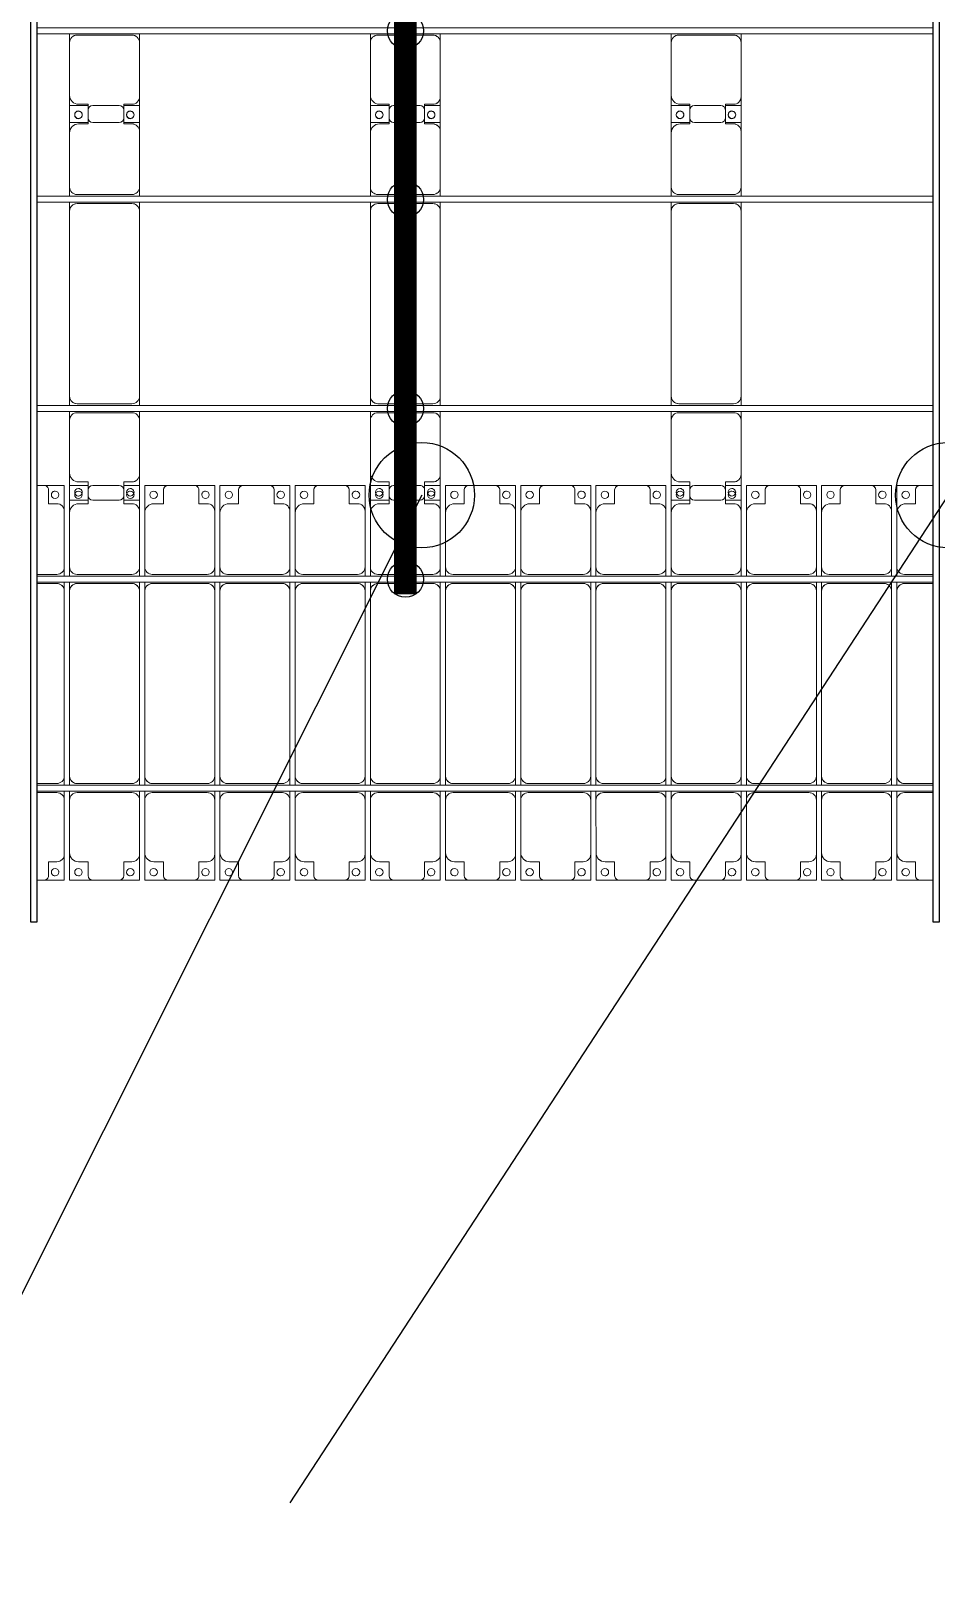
# Model space of a CAD drawing. Header units: millimetres. Extents: x -496478 to -186190, y -204059 to -87354.
# Drawn here: x -355232 to -349212, y -175311 to -165073 of the extents above; entities that cross this region are included whole.
import ezdxf

# ---------------------------------------------------------------- set-up
doc = ezdxf.new("R2010")
doc.units = ezdxf.units.MM
for name, color, linetype, lineweight in [('A-DETL-MBND', 5, 'Continuous', 9), ('A-GENM', 13, 'Continuous', 9), ('S-BEAM', 12, 'Continuous', 9)]:
    doc.layers.add(name, color=color, linetype=linetype, lineweight=lineweight)
for name, color, linetype in [('GC-BICH NEO', 6, 'Continuous'), ('GC-DAY NEO', 5, 'Continuous'), ('GC-HOP 40x60 GIA CUONG', 1, 'Continuous')]:
    doc.layers.add(name, color=color, linetype=linetype)

# ---------------------------------------------------------------- blocks, each defined once
blk = doc.blocks.new('Dải phao đi lại kèm đỡ invester - DẢI PHAO ĐI LẠI-18893-BỐ TRÍ KHUNG KẾT CẤU BÈ PIN 01')
at = {"layer": 'A-DETL-MBND', "color": 8}
for p, q in [((83588, 1312), (83540, 1312)), ((83588, 1312), (83723, 1312)), ((83723, 1312), (83588, 1312)), ((83618, 1190), (83618, 1282)), ((83723, 1312), (83723, 1140)), ((83758, 1312), (83882, 1312)), ((83758, 1130), (83758, 1312)), ((83882, 1282), (83882, 1190)), ((84088, 1312), (83912, 1312)), ((84118, 1312), (84223, 1312)), ((84118, 1190), (84118, 1282)), ((84223, 1312), (84223, 1140)), ((84258, 1312), (84412, 1312)), ((84258, 1130), (84258, 1312)), ((84412, 1312), (84258, 1312)), ((84382, 1282), (84382, 1190)), ((84588, 1312), (84412, 1312)), ((84588, 1312), (84723, 1312)), ((84723, 1312), (84588, 1312)), ((84618, 1190), (84618, 1282)), ((84723, 1312), (84723, 1140)), ((84758, 1312), (84912, 1312)), ((84758, 1130), (84758, 1312)), ((84912, 1312), (84758, 1312)), ((84882, 1282), (84882, 1190)), ((85088, 1312), (84912, 1312)), ((85088, 1312), (85223, 1312)), ((85223, 1312), (85088, 1312)), ((85118, 1190), (85118, 1282)), ((85223, 1312), (85223, 1140)), ((85258, 1312), (85412, 1312)), ((85258, 1130), (85258, 1312)), ((85412, 1312), (85258, 1312)), ((85382, 1282), (85382, 1190)), ((85588, 1312), (85412, 1312)), ((85588, 1312), (85723, 1312)), ((85723, 1312), (85588, 1312)), ((85618, 1190), (85618, 1282)), ((85723, 1312), (85723, 1140)), ((85758, 1312), (85882, 1312)), ((85758, 1130), (85758, 1312)), ((85882, 1282), (85882, 1190)), ((86088, 1312), (85912, 1312)), ((86118, 1312), (86223, 1312)), ((86118, 1190), (86118, 1282)), ((86223, 1312), (86223, 1140)), ((86258, 1312), (86412, 1312)), ((86258, 1130), (86258, 1312)), ((86412, 1312), (86258, 1312)), ((86382, 1282), (86382, 1190)), ((86588, 1312), (86412, 1312)), ((86588, 1312), (86723, 1312)), ((86723, 1312), (86588, 1312)), ((86618, 1190), (86618, 1282)), ((86723, 1312), (86723, 1140)), ((86758, 1312), (86912, 1312)), ((86758, 1130), (86758, 1312)), ((86912, 1312), (86758, 1312)), ((86882, 1282), (86882, 1190)), ((87088, 1312), (86912, 1312)), ((87088, 1312), (87223, 1312)), ((87223, 1312), (87088, 1312)), ((87118, 1190), (87118, 1282)), ((87223, 1312), (87223, 1140)), ((87258, 1312), (87412, 1312)), ((87258, 1130), (87258, 1312)), ((87412, 1312), (87258, 1312)), ((87382, 1282), (87382, 1190)), ((87588, 1312), (87412, 1312)), ((87588, 1312), (87723, 1312)), ((87723, 1312), (87588, 1312)), ((87618, 1190), (87618, 1282)), ((87723, 1312), (87723, 1140)), ((87758, 1312), (87882, 1312)), ((87758, 1130), (87758, 1312)), ((87882, 1282), (87882, 1190)), ((88088, 1312), (87912, 1312)), ((88118, 1312), (88223, 1312)), ((88118, 1190), (88118, 1282)), ((88223, 1312), (88223, 1140)), ((88258, 1312), (88412, 1312)), ((88258, 1130), (88258, 1312)), ((88412, 1312), (88258, 1312)), ((88382, 1282), (88382, 1190)), ((88588, 1312), (88412, 1312)), ((88588, 1312), (88723, 1312)), ((88723, 1312), (88588, 1312)), ((88618, 1190), (88618, 1282)), ((88723, 1312), (88723, 1140)), ((88758, 1312), (88912, 1312)), ((88758, 1130), (88758, 1312)), ((88912, 1312), (88758, 1312)), ((88882, 1282), (88882, 1190)), ((89088, 1312), (88912, 1312)), ((89088, 1312), (89223, 1312)), ((89223, 1312), (89088, 1312)), ((89118, 1190), (89118, 1282)), ((89223, 1312), (89223, 1140)), ((89258, 1312), (89412, 1312)), ((89258, 1130), (89258, 1312)), ((89412, 1312), (89258, 1312)), ((89382, 1282), (89382, 1190)), ((89500, 1312), (89412, 1312)), ((83673, 1190), (83618, 1190)), ((83723, 770), (83723, 1140)), ((83758, 1130), (83758, 770)), ((83882, 1190), (83818, 1190)), ((84173, 1190), (84118, 1190)), ((84223, 770), (84223, 1140)), ((84258, 1130), (84258, 770)), ((84382, 1190), (84318, 1190)), ((84673, 1190), (84618, 1190)), ((84723, 770), (84723, 1140)), ((84758, 1130), (84758, 770)), ((84882, 1190), (84818, 1190)), ((85173, 1190), (85118, 1190)), ((85223, 770), (85223, 1140)), ((85258, 1130), (85258, 770)), ((85382, 1190), (85318, 1190)), ((85673, 1190), (85618, 1190)), ((85723, 770), (85723, 1140)), ((85758, 1130), (85758, 770)), ((85882, 1190), (85818, 1190)), ((86173, 1190), (86118, 1190)), ((86223, 770), (86223, 1140)), ((86258, 1130), (86258, 770)), ((86382, 1190), (86318, 1190)), ((86673, 1190), (86618, 1190)), ((86723, 770), (86723, 1140)), ((86758, 1130), (86758, 770)), ((86882, 1190), (86818, 1190)), ((87173, 1190), (87118, 1190)), ((87223, 770), (87223, 1140)), ((87258, 1130), (87258, 770)), ((87382, 1190), (87318, 1190)), ((87673, 1190), (87618, 1190)), ((87723, 770), (87723, 1140)), ((87758, 1130), (87758, 770)), ((87882, 1190), (87818, 1190)), ((88173, 1190), (88118, 1190)), ((88223, 770), (88223, 1140)), ((88258, 1130), (88258, 770)), ((88382, 1190), (88318, 1190)), ((88673, 1190), (88618, 1190)), ((88723, 770), (88723, 1140)), ((88758, 1130), (88758, 770)), ((88882, 1190), (88818, 1190)), ((89173, 1190), (89118, 1190)), ((89223, 770), (89223, 1140)), ((89258, 1130), (89258, 770)), ((89382, 1190), (89318, 1190)), ((83540, 720), (83673, 720)), ((83723, 770), (83723, 708)), ((83758, 708), (83758, 770)), ((83808, 720), (84173, 720)), ((84223, 770), (84223, 708)), ((84258, 708), (84258, 770)), ((84308, 720), (84673, 720)), ((84723, 770), (84723, 708)), ((84758, 708), (84758, 770)), ((84808, 720), (85173, 720)), ((85223, 770), (85223, 708)), ((85258, 708), (85258, 770)), ((85308, 720), (85673, 720)), ((85723, 770), (85723, 708)), ((85758, 708), (85758, 770)), ((85808, 720), (86173, 720)), ((86223, 770), (86223, 708)), ((86258, 708), (86258, 770)), ((86308, 720), (86673, 720)), ((86723, 770), (86723, 708)), ((86758, 708), (86758, 770)), ((86808, 720), (87173, 720)), ((87223, 770), (87223, 708)), ((87258, 708), (87258, 770)), ((87308, 720), (87673, 720)), ((87723, 770), (87723, 708)), ((87758, 708), (87758, 770)), ((87808, 720), (88173, 720)), ((88223, 770), (88223, 708)), ((88258, 708), (88258, 770)), ((88308, 720), (88673, 720)), ((88723, 770), (88723, 708)), ((88758, 708), (88758, 770)), ((88808, 720), (89173, 720)), ((89223, 770), (89223, 708)), ((89258, 708), (89258, 770)), ((89308, 720), (89500, 720)), ((83673, 660), (83540, 660)), ((83723, 668), (83723, 610)), ((83758, 610), (83758, 668)), ((84173, 660), (83808, 660)), ((84223, 668), (84223, 610)), ((84258, 610), (84258, 668)), ((84673, 660), (84308, 660)), ((84723, 668), (84723, 610)), ((84758, 610), (84758, 668)), ((85173, 660), (84808, 660)), ((85223, 668), (85223, 610)), ((85258, 610), (85258, 668)), ((85673, 660), (85308, 660)), ((85723, 668), (85723, 610)), ((85758, 610), (85758, 668)), ((86173, 660), (85808, 660)), ((86223, 668), (86223, 610)), ((86258, 610), (86258, 668)), ((86673, 660), (86308, 660)), ((86723, 668), (86723, 610)), ((86758, 610), (86758, 668)), ((87173, 660), (86808, 660)), ((87223, 668), (87223, 610)), ((87258, 610), (87258, 668)), ((87673, 660), (87308, 660)), ((87723, 668), (87723, 610)), ((87758, 610), (87758, 668)), ((88173, 660), (87808, 660)), ((88223, 668), (88223, 610)), ((88258, 610), (88258, 668)), ((88673, 660), (88308, 660)), ((88723, 668), (88723, 610)), ((88758, 610), (88758, 668)), ((89173, 660), (88808, 660)), ((89223, 668), (89223, 610)), ((89258, 610), (89258, 668)), ((89500, 660), (89308, 660)), ((83723, -620), (83723, 610)), ((83758, 610), (83758, -620)), ((84223, -620), (84223, 610)), ((84258, 610), (84258, -620)), ((84723, -620), (84723, 610)), ((84758, 610), (84758, -620)), ((85223, -620), (85223, 610)), ((85258, 610), (85258, -620)), ((85723, -620), (85723, 610)), ((85758, 610), (85758, -620)), ((86223, -620), (86223, 610)), ((86258, 610), (86258, -620)), ((86723, -620), (86723, 610)), ((86758, 610), (86758, -620)), ((87223, -620), (87223, 610)), ((87258, 610), (87258, -620)), ((87723, -620), (87723, 610)), ((87758, 610), (87758, -620)), ((88223, -620), (88223, 610)), ((88258, 610), (88258, -620)), ((88723, -620), (88723, 610)), ((88758, 610), (88758, -620)), ((89223, -620), (89223, 610)), ((89258, 610), (89258, -620)), ((83540, -670), (83673, -670)), ((83723, -620), (83723, -682)), ((83758, -682), (83758, -620)), ((83808, -670), (84173, -670)), ((84223, -620), (84223, -682)), ((84258, -682), (84258, -620)), ((84308, -670), (84673, -670)), ((84723, -620), (84723, -682)), ((84758, -682), (84758, -620)), ((84808, -670), (85173, -670)), ((85223, -620), (85223, -682)), ((85258, -682), (85258, -620)), ((85308, -670), (85673, -670)), ((85723, -620), (85723, -682)), ((85758, -682), (85758, -620)), ((85808, -670), (86173, -670)), ((86223, -620), (86223, -682)), ((86258, -682), (86258, -620)), ((86308, -670), (86673, -670)), ((86723, -620), (86723, -682)), ((86758, -682), (86758, -620)), ((86808, -670), (87173, -670)), ((87223, -620), (87223, -682)), ((87258, -682), (87258, -620)), ((87308, -670), (87673, -670)), ((87723, -620), (87723, -682)), ((87758, -682), (87758, -620)), ((87808, -670), (88173, -670)), ((88223, -620), (88223, -682)), ((88258, -682), (88258, -620)), ((88308, -670), (88673, -670)), ((88723, -620), (88723, -682)), ((88758, -682), (88758, -620)), ((88808, -670), (89173, -670)), ((89223, -620), (89223, -682)), ((89258, -682), (89258, -620)), ((89308, -670), (89500, -670)), ((83673, -730), (83540, -730)), ((83723, -722), (83723, -780)), ((83723, -1140), (83723, -780)), ((83758, -780), (83758, -722)), ((83758, -780), (83758, -1130)), ((84173, -730), (83808, -730)), ((84223, -722), (84223, -780)), ((84223, -1140), (84223, -780)), ((84258, -780), (84258, -722)), ((84258, -780), (84258, -1130)), ((84673, -730), (84308, -730)), ((84723, -722), (84723, -780)), ((84723, -1140), (84723, -780)), ((84758, -780), (84758, -722)), ((84758, -780), (84758, -1130)), ((85173, -730), (84808, -730)), ((85223, -722), (85223, -780)), ((85223, -1140), (85223, -780)), ((85258, -780), (85258, -722)), ((85258, -780), (85258, -1130)), ((85673, -730), (85308, -730)), ((85723, -722), (85723, -780)), ((85723, -1140), (85723, -780)), ((85758, -780), (85758, -722)), ((85758, -780), (85758, -1130)), ((86173, -730), (85808, -730)), ((86223, -722), (86223, -780)), ((86223, -1140), (86223, -780)), ((86258, -780), (86258, -722)), ((86258, -780), (86258, -1130)), ((86673, -730), (86308, -730)), ((86723, -722), (86723, -780)), ((86723, -1140), (86723, -780)), ((86758, -780), (86758, -722)), ((86758, -780), (86758, -1130)), ((87173, -730), (86808, -730)), ((87223, -722), (87223, -780)), ((87223, -1140), (87223, -780)), ((87258, -780), (87258, -722)), ((87258, -780), (87258, -1130)), ((87673, -730), (87308, -730)), ((87723, -722), (87723, -780)), ((87723, -1140), (87723, -780)), ((87758, -780), (87758, -722)), ((87758, -780), (87758, -1130)), ((88173, -730), (87808, -730)), ((88223, -722), (88223, -780)), ((88223, -1140), (88223, -780)), ((88258, -780), (88258, -722)), ((88258, -780), (88258, -1130)), ((88673, -730), (88308, -730)), ((88723, -722), (88723, -780)), ((88723, -1140), (88723, -780)), ((88758, -780), (88758, -722)), ((88758, -780), (88758, -1130)), ((89173, -730), (88808, -730)), ((89223, -722), (89223, -780)), ((89223, -1140), (89223, -780)), ((89258, -780), (89258, -722)), ((89258, -780), (89258, -1130)), ((89500, -730), (89308, -730)), ((83618, -1282), (83618, -1190)), ((83618, -1190), (83673, -1190)), ((83723, -1140), (83723, -1312)), ((83758, -1312), (83758, -1130)), ((83818, -1190), (83882, -1190)), ((83882, -1190), (83882, -1282)), ((84118, -1282), (84118, -1190)), ((84118, -1190), (84173, -1190)), ((84223, -1140), (84223, -1312)), ((84258, -1312), (84258, -1130)), ((84318, -1190), (84382, -1190)), ((84382, -1190), (84382, -1282)), ((84618, -1282), (84618, -1190)), ((84618, -1190), (84673, -1190)), ((84723, -1140), (84723, -1312)), ((84758, -1312), (84758, -1130)), ((84818, -1190), (84882, -1190)), ((84882, -1190), (84882, -1282)), ((85118, -1282), (85118, -1190)), ((85118, -1190), (85173, -1190)), ((85223, -1140), (85223, -1312)), ((85258, -1312), (85258, -1130)), ((85318, -1190), (85382, -1190)), ((85382, -1190), (85382, -1282)), ((85618, -1282), (85618, -1190)), ((85618, -1190), (85673, -1190)), ((85723, -1140), (85723, -1312)), ((85758, -1312), (85758, -1130)), ((85818, -1190), (85882, -1190)), ((85882, -1190), (85882, -1282)), ((86118, -1282), (86118, -1190)), ((86118, -1190), (86173, -1190)), ((86223, -1140), (86223, -1312)), ((86258, -1312), (86258, -1130)), ((86318, -1190), (86382, -1190)), ((86382, -1190), (86382, -1282)), ((86618, -1282), (86618, -1190)), ((86618, -1190), (86673, -1190)), ((86723, -1140), (86723, -1312)), ((86758, -1312), (86758, -1130)), ((86818, -1190), (86882, -1190)), ((86882, -1190), (86882, -1282)), ((87118, -1282), (87118, -1190)), ((87118, -1190), (87173, -1190)), ((87223, -1140), (87223, -1312)), ((87258, -1312), (87258, -1130)), ((87318, -1190), (87382, -1190)), ((87382, -1190), (87382, -1282)), ((87618, -1282), (87618, -1190)), ((87618, -1190), (87673, -1190)), ((87723, -1140), (87723, -1312)), ((87758, -1312), (87758, -1130)), ((87818, -1190), (87882, -1190)), ((87882, -1190), (87882, -1282)), ((88118, -1282), (88118, -1190)), ((88118, -1190), (88173, -1190)), ((88223, -1140), (88223, -1312)), ((88258, -1312), (88258, -1130)), ((88318, -1190), (88382, -1190)), ((88382, -1190), (88382, -1282)), ((88618, -1282), (88618, -1190)), ((88618, -1190), (88673, -1190)), ((88723, -1140), (88723, -1312)), ((88758, -1312), (88758, -1130)), ((88818, -1190), (88882, -1190)), ((88882, -1190), (88882, -1282)), ((89118, -1282), (89118, -1190)), ((89118, -1190), (89173, -1190)), ((89223, -1140), (89223, -1312)), ((89258, -1312), (89258, -1130)), ((89318, -1190), (89382, -1190)), ((89382, -1190), (89382, -1282)), ((83540, -1312), (83588, -1312)), ((83723, -1312), (83588, -1312)), ((83588, -1312), (83723, -1312)), ((83912, -1312), (83758, -1312)), ((83758, -1312), (83912, -1312)), ((83912, -1312), (84088, -1312)), ((84223, -1312), (84088, -1312)), ((84088, -1312), (84223, -1312)), ((84412, -1312), (84258, -1312)), ((84258, -1312), (84412, -1312)), ((84412, -1312), (84588, -1312)), ((84723, -1312), (84588, -1312)), ((84588, -1312), (84723, -1312)), ((84912, -1312), (84758, -1312)), ((84758, -1312), (84912, -1312)), ((84912, -1312), (85088, -1312)), ((85223, -1312), (85088, -1312)), ((85088, -1312), (85223, -1312)), ((85412, -1312), (85258, -1312)), ((85258, -1312), (85412, -1312)), ((85412, -1312), (85588, -1312)), ((85723, -1312), (85588, -1312)), ((85588, -1312), (85723, -1312)), ((85912, -1312), (85758, -1312)), ((85758, -1312), (85912, -1312)), ((85912, -1312), (86088, -1312)), ((86223, -1312), (86088, -1312)), ((86088, -1312), (86223, -1312)), ((86412, -1312), (86258, -1312)), ((86258, -1312), (86412, -1312)), ((86412, -1312), (86588, -1312)), ((86723, -1312), (86588, -1312)), ((86588, -1312), (86723, -1312)), ((86912, -1312), (86758, -1312)), ((86758, -1312), (86912, -1312)), ((86912, -1312), (87088, -1312)), ((87223, -1312), (87088, -1312)), ((87088, -1312), (87223, -1312)), ((87412, -1312), (87258, -1312)), ((87258, -1312), (87412, -1312)), ((87412, -1312), (87588, -1312)), ((87723, -1312), (87588, -1312)), ((87588, -1312), (87723, -1312)), ((87912, -1312), (87758, -1312)), ((87758, -1312), (87912, -1312)), ((87912, -1312), (88088, -1312)), ((88223, -1312), (88088, -1312)), ((88088, -1312), (88223, -1312)), ((88412, -1312), (88258, -1312)), ((88258, -1312), (88412, -1312)), ((88412, -1312), (88588, -1312)), ((88723, -1312), (88588, -1312)), ((88588, -1312), (88723, -1312)), ((88912, -1312), (88758, -1312)), ((88758, -1312), (88912, -1312)), ((88912, -1312), (89088, -1312)), ((89223, -1312), (89088, -1312)), ((89088, -1312), (89223, -1312)), ((89412, -1312), (89258, -1312)), ((89258, -1312), (89412, -1312)), ((89412, -1312), (89500, -1312))]:
    blk.add_line(p, q, dxfattribs=at)
for centre, radius, start, end in [((83588, 1282), 30, 360, 90), ((83588, 1282), 30, 75, 90), ((83588, 1282), 30, 15, 90), ((83588, 1282), 30, 75, 90), ((83662, 1249), 25, 90, 270), ((83662, 1249), 25, 150, 180), ((83662, 1249), 25, 120, 135), ((83662, 1249), 25, 90, 105), ((83662, 1249), 25, 270, 90), ((83817, 1249), 25, 90, 270), ((83817, 1249), 25, 270, 90), ((83912, 1282), 30, 90, 180), ((84088, 1282), 30, 0, 90), ((84162, 1249), 25, 90, 270), ((84162, 1249), 25, 150, 180), ((84162, 1249), 25, 120, 135), ((84162, 1249), 25, 90, 105), ((84162, 1249), 25, 270, 90), ((84317, 1249), 25, 90, 270), ((84317, 1249), 25, 270, 90), ((84412, 1282), 30, 90, 180), ((84412, 1282), 30, 90, 165), ((84412, 1282), 30, 90, 105), ((84412, 1282), 30, 90, 105), ((84588, 1282), 30, 360, 90), ((84588, 1282), 30, 75, 90), ((84588, 1282), 30, 15, 90), ((84588, 1282), 30, 75, 90), ((84662, 1249), 25, 90, 270), ((84662, 1249), 25, 150, 180), ((84662, 1249), 25, 120, 135), ((84662, 1249), 25, 90, 105), ((84662, 1249), 25, 270, 90), ((84817, 1249), 25, 90, 270), ((84817, 1249), 25, 270, 90), ((84912, 1282), 30, 90, 180), ((84912, 1282), 30, 90, 165), ((84912, 1282), 30, 90, 105), ((84912, 1282), 30, 90, 105), ((85088, 1282), 30, 0, 90), ((85088, 1282), 30, 75, 90), ((85088, 1282), 30, 15, 90), ((85088, 1282), 30, 75, 90), ((85162, 1249), 25, 90, 270), ((85162, 1249), 25, 150, 180), ((85162, 1249), 25, 120, 135), ((85162, 1249), 25, 90, 105), ((85162, 1249), 25, 270, 90), ((85317, 1249), 25, 90, 270), ((85317, 1249), 25, 270, 90), ((85412, 1282), 30, 90, 180), ((85412, 1282), 30, 90, 165), ((85412, 1282), 30, 90, 105), ((85412, 1282), 30, 90, 105), ((85588, 1282), 30, 0, 90), ((85588, 1282), 30, 75, 90), ((85588, 1282), 30, 15, 90), ((85588, 1282), 30, 75, 90), ((85662, 1249), 25, 90, 270), ((85662, 1249), 25, 150, 180), ((85662, 1249), 25, 120, 135), ((85662, 1249), 25, 90, 105), ((85662, 1249), 25, 270, 90), ((85817, 1249), 25, 90, 270), ((85817, 1249), 25, 270, 90), ((85912, 1282), 30, 90, 180), ((86088, 1282), 30, 360, 90), ((86162, 1249), 25, 90, 270), ((86162, 1249), 25, 150, 180), ((86162, 1249), 25, 120, 135), ((86162, 1249), 25, 90, 105), ((86162, 1249), 25, 270, 90), ((86317, 1249), 25, 90, 270), ((86317, 1249), 25, 270, 90), ((86412, 1282), 30, 90, 180), ((86412, 1282), 30, 90, 165), ((86412, 1282), 30, 90, 105), ((86412, 1282), 30, 90, 105), ((86588, 1282), 30, 0, 90), ((86588, 1282), 30, 75, 90), ((86588, 1282), 30, 15, 90), ((86588, 1282), 30, 75, 90), ((86662, 1249), 25, 90, 270), ((86662, 1249), 25, 150, 180), ((86662, 1249), 25, 120, 135), ((86662, 1249), 25, 90, 105), ((86662, 1249), 25, 270, 90), ((86817, 1249), 25, 90, 270), ((86817, 1249), 25, 270, 90), ((86912, 1282), 30, 90, 180), ((86912, 1282), 30, 90, 165), ((86912, 1282), 30, 90, 105), ((86912, 1282), 30, 90, 105), ((87088, 1282), 30, 360, 90), ((87088, 1282), 30, 75, 90), ((87088, 1282), 30, 15, 90), ((87088, 1282), 30, 75, 90), ((87162, 1249), 25, 90, 270), ((87162, 1249), 25, 150, 180), ((87162, 1249), 25, 120, 135), ((87162, 1249), 25, 90, 105), ((87162, 1249), 25, 270, 90), ((87317, 1249), 25, 90, 270), ((87317, 1249), 25, 270, 90), ((87412, 1282), 30, 90, 180), ((87412, 1282), 30, 90, 165), ((87412, 1282), 30, 90, 105), ((87412, 1282), 30, 90, 105), ((87588, 1282), 30, 0, 90), ((87588, 1282), 30, 75, 90), ((87588, 1282), 30, 15, 90), ((87588, 1282), 30, 75, 90), ((87662, 1249), 25, 90, 270), ((87662, 1249), 25, 150, 180), ((87662, 1249), 25, 120, 135), ((87662, 1249), 25, 90, 105), ((87662, 1249), 25, 270, 90), ((87817, 1249), 25, 90, 270), ((87817, 1249), 25, 270, 90), ((87912, 1282), 30, 90, 180), ((88088, 1282), 30, 0, 90), ((88162, 1249), 25, 90, 270), ((88162, 1249), 25, 150, 180), ((88162, 1249), 25, 120, 135), ((88162, 1249), 25, 90, 105), ((88162, 1249), 25, 270, 90), ((88317, 1249), 25, 90, 270), ((88317, 1249), 25, 270, 90), ((88412, 1282), 30, 90, 180), ((88412, 1282), 30, 90, 165), ((88412, 1282), 30, 90, 105), ((88412, 1282), 30, 90, 105), ((88588, 1282), 30, 360, 90), ((88588, 1282), 30, 75, 90), ((88588, 1282), 30, 15, 90), ((88588, 1282), 30, 75, 90), ((88662, 1249), 25, 90, 270), ((88662, 1249), 25, 150, 180), ((88662, 1249), 25, 120, 135), ((88662, 1249), 25, 90, 105), ((88662, 1249), 25, 270, 90), ((88817, 1249), 25, 90, 270), ((88817, 1249), 25, 270, 90), ((88912, 1282), 30, 90, 180), ((88912, 1282), 30, 90, 165), ((88912, 1282), 30, 90, 105), ((88912, 1282), 30, 90, 105), ((89088, 1282), 30, 0, 90), ((89088, 1282), 30, 75, 90), ((89088, 1282), 30, 15, 90), ((89088, 1282), 30, 75, 90), ((89162, 1249), 25, 90, 270), ((89162, 1249), 25, 150, 180), ((89162, 1249), 25, 120, 135), ((89162, 1249), 25, 90, 105), ((89162, 1249), 25, 270, 90), ((89317, 1249), 25, 90, 270), ((89317, 1249), 25, 270, 90), ((89412, 1282), 30, 90, 180), ((89412, 1282), 30, 90, 165), ((89412, 1282), 30, 90, 105), ((89412, 1282), 30, 90, 105), ((83673, 1140), 50, 0, 90), ((83673, 1140), 50, 45, 90), ((83818, 1130), 60, 90, 180), ((83818, 1130), 60, 90, 135), ((84173, 1140), 50, 0, 90), ((84173, 1140), 50, 45, 90), ((84318, 1130), 60, 90, 180), ((84318, 1130), 60, 90, 135), ((84673, 1140), 50, 360, 90), ((84673, 1140), 50, 45, 90), ((84818, 1130), 60, 90, 180), ((84818, 1130), 60, 90, 135), ((85173, 1140), 50, 0, 90), ((85173, 1140), 50, 45, 90), ((85318, 1130), 60, 90, 180), ((85318, 1130), 60, 90, 135), ((85673, 1140), 50, 0, 90), ((85673, 1140), 50, 45, 90), ((85818, 1130), 60, 90, 180), ((85818, 1130), 60, 90, 135), ((86173, 1140), 50, 360, 90), ((86173, 1140), 50, 45, 90), ((86318, 1130), 60, 90, 180), ((86318, 1130), 60, 90, 135), ((86673, 1140), 50, 360, 90), ((86673, 1140), 50, 45, 90), ((86818, 1130), 60, 90, 180), ((86818, 1130), 60, 90, 135), ((87173, 1140), 50, 0, 90), ((87173, 1140), 50, 45, 90), ((87318, 1130), 60, 90, 180), ((87318, 1130), 60, 90, 135), ((87673, 1140), 50, 360, 90), ((87673, 1140), 50, 45, 90), ((87818, 1130), 60, 90, 180), ((87818, 1130), 60, 90, 135), ((88173, 1140), 50, 0, 90), ((88173, 1140), 50, 45, 90), ((88318, 1130), 60, 90, 180), ((88318, 1130), 60, 90, 135), ((88673, 1140), 50, 0, 90), ((88673, 1140), 50, 45, 90), ((88818, 1130), 60, 90, 180), ((88818, 1130), 60, 90, 135), ((89173, 1140), 50, 0, 90), ((89173, 1140), 50, 45, 90), ((89318, 1130), 60, 90, 180), ((89318, 1130), 60, 90, 135), ((83673, 770), 50, 270, 360), ((83673, 770), 50, 270, 315), ((83808, 770), 50, 180, 270), ((83808, 770), 50, 225, 270), ((84173, 770), 50, 270, 0), ((84173, 770), 50, 270, 315), ((84308, 770), 50, 180, 270), ((84308, 770), 50, 225, 270), ((84673, 770), 50, 270, 360), ((84673, 770), 50, 270, 315), ((84808, 770), 50, 180, 270), ((84808, 770), 50, 225, 270), ((85173, 770), 50, 270, 0), ((85173, 770), 50, 270, 315), ((85308, 770), 50, 180, 270), ((85308, 770), 50, 225, 270), ((85673, 770), 50, 270, 0), ((85673, 770), 50, 270, 315), ((85808, 770), 50, 180, 270), ((85808, 770), 50, 225, 270), ((86173, 770), 50, 270, 360), ((86173, 770), 50, 270, 315), ((86308, 770), 50, 180, 270), ((86308, 770), 50, 225, 270), ((86673, 770), 50, 270, 360), ((86673, 770), 50, 270, 315), ((86808, 770), 50, 180, 270), ((86808, 770), 50, 225, 270), ((87173, 770), 50, 270, 0), ((87173, 770), 50, 270, 315), ((87308, 770), 50, 180, 270), ((87308, 770), 50, 225, 270), ((87673, 770), 50, 270, 0), ((87673, 770), 50, 270, 315), ((87808, 770), 50, 180, 270), ((87808, 770), 50, 225, 270), ((88173, 770), 50, 270, 360), ((88173, 770), 50, 270, 315), ((88308, 770), 50, 180, 270), ((88308, 770), 50, 225, 270), ((88673, 770), 50, 270, 0), ((88673, 770), 50, 270, 315), ((88808, 770), 50, 180, 270), ((88808, 770), 50, 225, 270), ((89173, 770), 50, 270, 360), ((89173, 770), 50, 270, 315), ((89308, 770), 50, 180, 270), ((89308, 770), 50, 225, 270), ((83673, 610), 50, 360, 90), ((83673, 610), 50, 15, 90), ((83808, 610), 50, 90, 180), ((83808, 610), 50, 105, 180), ((84173, 610), 50, 360, 90), ((84173, 610), 50, 15, 90), ((84308, 610), 50, 90, 180), ((84308, 610), 50, 105, 180), ((84673, 610), 50, 0, 90), ((84673, 610), 50, 15, 90), ((84808, 610), 50, 90, 180), ((84808, 610), 50, 105, 180), ((85173, 610), 50, 360, 90), ((85173, 610), 50, 15, 90), ((85308, 610), 50, 90, 180), ((85308, 610), 50, 105, 180), ((85673, 610), 50, 360, 90), ((85673, 610), 50, 15, 90), ((85808, 610), 50, 90, 180), ((85808, 610), 50, 105, 180), ((86173, 610), 50, 0, 90), ((86173, 610), 50, 15, 90), ((86308, 610), 50, 90, 180), ((86308, 610), 50, 105, 180), ((86673, 610), 50, 360, 90), ((86673, 610), 50, 15, 90), ((86808, 610), 50, 90, 180), ((86808, 610), 50, 105, 180), ((87173, 610), 50, 360, 90), ((87173, 610), 50, 15, 90), ((87308, 610), 50, 90, 180), ((87308, 610), 50, 105, 180), ((87673, 610), 50, 0, 90), ((87673, 610), 50, 15, 90), ((87808, 610), 50, 90, 180), ((87808, 610), 50, 105, 180), ((88173, 610), 50, 360, 90), ((88173, 610), 50, 15, 90), ((88308, 610), 50, 90, 180), ((88308, 610), 50, 105, 180), ((88673, 610), 50, 360, 90), ((88673, 610), 50, 15, 90), ((88808, 610), 50, 90, 180), ((88808, 610), 50, 105, 180), ((89173, 610), 50, 0, 90), ((89173, 610), 50, 15, 90), ((89308, 610), 50, 90, 180), ((89308, 610), 50, 105, 180), ((83673, -620), 50, 270, 0), ((83673, -620), 50, 270, 0), ((83808, -620), 50, 180, 270), ((83808, -620), 50, 195, 270), ((84173, -620), 50, 270, 0), ((84173, -620), 50, 270, 0), ((84308, -620), 50, 180, 270), ((84308, -620), 50, 195, 270), ((84673, -620), 50, 270, 360), ((84673, -620), 50, 270, 360), ((84808, -620), 50, 180, 270), ((84808, -620), 50, 195, 270), ((85173, -620), 50, 270, 0), ((85173, -620), 50, 270, 0), ((85308, -620), 50, 180, 270), ((85308, -620), 50, 195, 270), ((85673, -620), 50, 270, 0), ((85673, -620), 50, 270, 0), ((85808, -620), 50, 180, 270), ((85808, -620), 50, 195, 270), ((86173, -620), 50, 270, 360), ((86173, -620), 50, 270, 360), ((86308, -620), 50, 180, 270), ((86308, -620), 50, 195, 270), ((86673, -620), 50, 270, 360), ((86673, -620), 50, 270, 360), ((86808, -620), 50, 180, 270), ((86808, -620), 50, 195, 270), ((87173, -620), 50, 270, 360), ((87173, -620), 50, 270, 360), ((87308, -620), 50, 180, 270), ((87308, -620), 50, 195, 270), ((87673, -620), 50, 270, 0), ((87673, -620), 50, 270, 0), ((87808, -620), 50, 180, 270), ((87808, -620), 50, 195, 270), ((88173, -620), 50, 270, 0), ((88173, -620), 50, 270, 0), ((88308, -620), 50, 180, 270), ((88308, -620), 50, 195, 270), ((88673, -620), 50, 270, 360), ((88673, -620), 50, 270, 360), ((88808, -620), 50, 180, 270), ((88808, -620), 50, 195, 270), ((89173, -620), 50, 270, 0), ((89173, -620), 50, 270, 0), ((89308, -620), 50, 180, 270), ((89308, -620), 50, 195, 270), ((83673, -780), 50, 0, 90), ((83673, -780), 50, 45, 90), ((83808, -780), 50, 90, 180), ((83808, -780), 50, 90, 135), ((84173, -780), 50, 360, 90), ((84173, -780), 50, 45, 90), ((84308, -780), 50, 90, 180), ((84308, -780), 50, 90, 135), ((84673, -780), 50, 0, 90), ((84673, -780), 50, 45, 90), ((84808, -780), 50, 90, 180), ((84808, -780), 50, 90, 135), ((85173, -780), 50, 0, 90), ((85173, -780), 50, 45, 90), ((85308, -780), 50, 90, 180), ((85308, -780), 50, 90, 135), ((85673, -780), 50, 360, 90), ((85673, -780), 50, 45, 90), ((85808, -780), 50, 90, 180), ((85808, -780), 50, 90, 135), ((86173, -780), 50, 0, 90), ((86173, -780), 50, 45, 90), ((86308, -780), 50, 90, 180), ((86308, -780), 50, 90, 135), ((86673, -780), 50, 360, 90), ((86673, -780), 50, 45, 90), ((86808, -780), 50, 90, 180), ((86808, -780), 50, 90, 135), ((87173, -780), 50, 0, 90), ((87173, -780), 50, 45, 90), ((87308, -780), 50, 90, 180), ((87308, -780), 50, 90, 135), ((87673, -780), 50, 0, 90), ((87673, -780), 50, 45, 90), ((87808, -780), 50, 90, 180), ((87808, -780), 50, 90, 135), ((88173, -780), 50, 360, 90), ((88173, -780), 50, 45, 90), ((88308, -780), 50, 90, 180), ((88308, -780), 50, 90, 135), ((88673, -780), 50, 0, 90), ((88673, -780), 50, 45, 90), ((88808, -780), 50, 90, 180), ((88808, -780), 50, 90, 135), ((89173, -780), 50, 0, 90), ((89173, -780), 50, 45, 90), ((89308, -780), 50, 90, 180), ((89308, -780), 50, 90, 135), ((83673, -1140), 50, 270, 360), ((83673, -1140), 50, 270, 315), ((83818, -1130), 60, 180, 270), ((83818, -1130), 60, 225, 270), ((84173, -1140), 50, 270, 0), ((84173, -1140), 50, 270, 315), ((84318, -1130), 60, 180, 270), ((84318, -1130), 60, 225, 270), ((84673, -1140), 50, 270, 0), ((84673, -1140), 50, 270, 315), ((84818, -1130), 60, 180, 270), ((84818, -1130), 60, 225, 270), ((85173, -1140), 50, 270, 360), ((85173, -1140), 50, 270, 315), ((85318, -1130), 60, 180, 270), ((85318, -1130), 60, 225, 270), ((85673, -1140), 50, 270, 0), ((85673, -1140), 50, 270, 315), ((85818, -1130), 60, 180, 270), ((85818, -1130), 60, 225, 270), ((86173, -1140), 50, 270, 0), ((86173, -1140), 50, 270, 315), ((86318, -1130), 60, 180, 270), ((86318, -1130), 60, 225, 270), ((86673, -1140), 50, 270, 360), ((86673, -1140), 50, 270, 315), ((86818, -1130), 60, 180, 270), ((86818, -1130), 60, 225, 270), ((87173, -1140), 50, 270, 0), ((87173, -1140), 50, 270, 315), ((87318, -1130), 60, 180, 270), ((87318, -1130), 60, 225, 270), ((87673, -1140), 50, 270, 0), ((87673, -1140), 50, 270, 315), ((87818, -1130), 60, 180, 270), ((87818, -1130), 60, 225, 270), ((88173, -1140), 50, 270, 360), ((88173, -1140), 50, 270, 315), ((88318, -1130), 60, 180, 270), ((88318, -1130), 60, 225, 270), ((88673, -1140), 50, 270, 0), ((88673, -1140), 50, 270, 315), ((88818, -1130), 60, 180, 270), ((88818, -1130), 60, 225, 270), ((89173, -1140), 50, 270, 0), ((89173, -1140), 50, 270, 315), ((89318, -1130), 60, 180, 270), ((89318, -1130), 60, 225, 270), ((83588, -1282), 30, 270, 0), ((83588, -1282), 30, 270, 345), ((83588, -1282), 30, 270, 285), ((83588, -1282), 30, 270, 285), ((83588, -1282), 30, 315, 330), ((83588, -1282), 30, 315, 330), ((83662, -1259), 25, 90, 270), ((83662, -1259), 25, 165, 270), ((83662, -1259), 25, 270, 90), ((83662, -1259), 25, 0, 15), ((83817, -1259), 25, 90, 270), ((83817, -1259), 25, 165, 180), ((83817, -1259), 25, 270, 90), ((83817, -1259), 25, 270, 285), ((83912, -1282), 30, 180, 270), ((83912, -1282), 30, 195, 270), ((83912, -1282), 30, 255, 270), ((83912, -1282), 30, 255, 270), ((84088, -1282), 30, 270, 360), ((84088, -1282), 30, 270, 345), ((84088, -1282), 30, 270, 285), ((84088, -1282), 30, 270, 285), ((84088, -1282), 30, 315, 330), ((84088, -1282), 30, 315, 330), ((84162, -1259), 25, 90, 270), ((84162, -1259), 25, 165, 270), ((84162, -1259), 25, 270, 90), ((84162, -1259), 25, 0, 15), ((84317, -1259), 25, 90, 270), ((84317, -1259), 25, 165, 180), ((84317, -1259), 25, 270, 90), ((84317, -1259), 25, 270, 285), ((84412, -1282), 30, 180, 270), ((84412, -1282), 30, 195, 270), ((84412, -1282), 30, 255, 270), ((84412, -1282), 30, 255, 270), ((84588, -1282), 30, 270, 0), ((84588, -1282), 30, 270, 345), ((84588, -1282), 30, 270, 285), ((84588, -1282), 30, 270, 285), ((84588, -1282), 30, 315, 330), ((84588, -1282), 30, 315, 330), ((84662, -1259), 25, 90, 270), ((84662, -1259), 25, 165, 270), ((84662, -1259), 25, 270, 90), ((84662, -1259), 25, 360, 15), ((84817, -1259), 25, 90, 270), ((84817, -1259), 25, 165, 180), ((84817, -1259), 25, 270, 90), ((84817, -1259), 25, 270, 285), ((84912, -1282), 30, 180, 270), ((84912, -1282), 30, 195, 270), ((84912, -1282), 30, 255, 270), ((84912, -1282), 30, 255, 270), ((85088, -1282), 30, 270, 360), ((85088, -1282), 30, 270, 345), ((85088, -1282), 30, 270, 285), ((85088, -1282), 30, 270, 285), ((85088, -1282), 30, 315, 330), ((85088, -1282), 30, 315, 330), ((85162, -1259), 25, 90, 270), ((85162, -1259), 25, 165, 270), ((85162, -1259), 25, 270, 90), ((85162, -1259), 25, 360, 15), ((85317, -1259), 25, 90, 270), ((85317, -1259), 25, 165, 180), ((85317, -1259), 25, 270, 90), ((85317, -1259), 25, 270, 285), ((85412, -1282), 30, 180, 270), ((85412, -1282), 30, 195, 270), ((85412, -1282), 30, 255, 270), ((85412, -1282), 30, 255, 270), ((85588, -1282), 30, 270, 360), ((85588, -1282), 30, 270, 345), ((85588, -1282), 30, 270, 285), ((85588, -1282), 30, 270, 285), ((85588, -1282), 30, 315, 330), ((85588, -1282), 30, 315, 330), ((85662, -1259), 25, 90, 270), ((85662, -1259), 25, 165, 270), ((85662, -1259), 25, 270, 90), ((85662, -1259), 25, 360, 15), ((85817, -1259), 25, 90, 270), ((85817, -1259), 25, 165, 180), ((85817, -1259), 25, 270, 90), ((85817, -1259), 25, 270, 285), ((85912, -1282), 30, 180, 270), ((85912, -1282), 30, 195, 270), ((85912, -1282), 30, 255, 270), ((85912, -1282), 30, 255, 270), ((86088, -1282), 30, 270, 0), ((86088, -1282), 30, 270, 345), ((86088, -1282), 30, 270, 285), ((86088, -1282), 30, 270, 285), ((86088, -1282), 30, 315, 330), ((86088, -1282), 30, 315, 330), ((86162, -1259), 25, 90, 270), ((86162, -1259), 25, 165, 270), ((86162, -1259), 25, 270, 90), ((86162, -1259), 25, 0, 15), ((86317, -1259), 25, 90, 270), ((86317, -1259), 25, 165, 180), ((86317, -1259), 25, 270, 90), ((86317, -1259), 25, 270, 285), ((86412, -1282), 30, 180, 270), ((86412, -1282), 30, 195, 270), ((86412, -1282), 30, 255, 270), ((86412, -1282), 30, 255, 270), ((86588, -1282), 30, 270, 360), ((86588, -1282), 30, 270, 345), ((86588, -1282), 30, 270, 285), ((86588, -1282), 30, 270, 285), ((86588, -1282), 30, 315, 330), ((86588, -1282), 30, 315, 330), ((86662, -1259), 25, 90, 270), ((86662, -1259), 25, 165, 270), ((86662, -1259), 25, 270, 90), ((86662, -1259), 25, 360, 15), ((86817, -1259), 25, 90, 270), ((86817, -1259), 25, 165, 180), ((86817, -1259), 25, 270, 90), ((86817, -1259), 25, 270, 285), ((86912, -1282), 30, 180, 270), ((86912, -1282), 30, 195, 270), ((86912, -1282), 30, 255, 270), ((86912, -1282), 30, 255, 270), ((87088, -1282), 30, 270, 360), ((87088, -1282), 30, 270, 345), ((87088, -1282), 30, 270, 285), ((87088, -1282), 30, 270, 285), ((87088, -1282), 30, 315, 330), ((87088, -1282), 30, 315, 330), ((87162, -1259), 25, 90, 270), ((87162, -1259), 25, 165, 270), ((87162, -1259), 25, 270, 90), ((87162, -1259), 25, 0, 15), ((87317, -1259), 25, 90, 270), ((87317, -1259), 25, 165, 180), ((87317, -1259), 25, 270, 90), ((87317, -1259), 25, 270, 285), ((87412, -1282), 30, 180, 270), ((87412, -1282), 30, 195, 270), ((87412, -1282), 30, 255, 270), ((87412, -1282), 30, 255, 270), ((87588, -1282), 30, 270, 0), ((87588, -1282), 30, 270, 345), ((87588, -1282), 30, 270, 285), ((87588, -1282), 30, 270, 285), ((87588, -1282), 30, 315, 330), ((87588, -1282), 30, 315, 330), ((87662, -1259), 25, 90, 270), ((87662, -1259), 25, 165, 270), ((87662, -1259), 25, 270, 90), ((87662, -1259), 25, 0, 15), ((87817, -1259), 25, 90, 270), ((87817, -1259), 25, 165, 180), ((87817, -1259), 25, 270, 90), ((87817, -1259), 25, 270, 285), ((87912, -1282), 30, 180, 270), ((87912, -1282), 30, 195, 270), ((87912, -1282), 30, 255, 270), ((87912, -1282), 30, 255, 270), ((88088, -1282), 30, 270, 360), ((88088, -1282), 30, 270, 345), ((88088, -1282), 30, 270, 285), ((88088, -1282), 30, 270, 285), ((88088, -1282), 30, 315, 330), ((88088, -1282), 30, 315, 330), ((88162, -1259), 25, 90, 270), ((88162, -1259), 25, 165, 270), ((88162, -1259), 25, 270, 90), ((88162, -1259), 25, 0, 15), ((88317, -1259), 25, 90, 270), ((88317, -1259), 25, 165, 180), ((88317, -1259), 25, 270, 90), ((88317, -1259), 25, 270, 285), ((88412, -1282), 30, 180, 270), ((88412, -1282), 30, 195, 270), ((88412, -1282), 30, 255, 270), ((88412, -1282), 30, 255, 270), ((88588, -1282), 30, 270, 0), ((88588, -1282), 30, 270, 345), ((88588, -1282), 30, 270, 285), ((88588, -1282), 30, 270, 285), ((88588, -1282), 30, 315, 330), ((88588, -1282), 30, 315, 330), ((88662, -1259), 25, 90, 270), ((88662, -1259), 25, 165, 270), ((88662, -1259), 25, 270, 90), ((88662, -1259), 25, 0, 15), ((88817, -1259), 25, 90, 270), ((88817, -1259), 25, 165, 180), ((88817, -1259), 25, 270, 90), ((88817, -1259), 25, 270, 285), ((88912, -1282), 30, 180, 270), ((88912, -1282), 30, 195, 270), ((88912, -1282), 30, 255, 270), ((88912, -1282), 30, 255, 270), ((89088, -1282), 30, 270, 360), ((89088, -1282), 30, 270, 345), ((89088, -1282), 30, 270, 285), ((89088, -1282), 30, 270, 285), ((89088, -1282), 30, 315, 330), ((89088, -1282), 30, 315, 330), ((89162, -1259), 25, 90, 270), ((89162, -1259), 25, 165, 270), ((89162, -1259), 25, 270, 90), ((89162, -1259), 25, 0, 15), ((89317, -1259), 25, 90, 270), ((89317, -1259), 25, 165, 180), ((89317, -1259), 25, 270, 90), ((89317, -1259), 25, 270, 285), ((89412, -1282), 30, 180, 270), ((89412, -1282), 30, 195, 270), ((89412, -1282), 30, 255, 270), ((89412, -1282), 30, 255, 270)]:
    blk.add_arc(centre, radius, start, end, dxfattribs=at)
blk = doc.blocks.new('Dai phao do pin - DẢI PHAO ĐỠ PIN-V43-BỐ TRÍ KHUNG KẾT CẤU BÈ PIN 01')
at = {"layer": 'A-DETL-MBND', "color": 8}
for p, q in [((-1312, 242), (-1130, 242)), ((-1312, 118), (-1312, 242)), ((-780, 242), (-1130, 242)), ((-780, 242), (-722, 242)), ((-682, 242), (-620, 242)), ((610, 242), (-620, 242)), ((610, 242), (668, 242)), ((708, 242), (770, 242)), ((1130, 242), (770, 242)), ((1130, 242), (1312, 242)), ((1198, 242), (1380, 242)), ((1198, 118), (1198, 242)), ((1312, 242), (1312, 118)), ((1730, 242), (1380, 242)), ((1730, 242), (1788, 242)), ((-1190, 118), (-1282, 118)), ((-1190, 182), (-1190, 118)), ((-730, -173), (-730, 192)), ((-670, 192), (-670, -173)), ((660, -173), (660, 192)), ((720, 192), (720, -173)), ((1190, 118), (1190, 182)), ((1282, 118), (1190, 118)), ((1320, 118), (1228, 118)), ((1320, 182), (1320, 118)), ((1780, -173), (1780, 192)), ((-1312, 88), (-1312, -88)), ((1198, 88), (1198, -88)), ((1312, -88), (1312, 88)), ((-1312, -223), (-1312, -118)), ((-1282, -118), (-1190, -118)), ((-1190, -118), (-1190, -173)), ((1190, -173), (1190, -118)), ((1190, -118), (1282, -118)), ((1198, -223), (1198, -118)), ((1228, -118), (1320, -118)), ((1312, -118), (1312, -223)), ((1320, -118), (1320, -173)), ((-1140, -223), (-1312, -223)), ((-1140, -223), (-780, -223)), ((-722, -223), (-780, -223)), ((-620, -223), (-682, -223)), ((-620, -223), (610, -223)), ((668, -223), (610, -223)), ((770, -223), (708, -223)), ((770, -223), (1140, -223)), ((1312, -223), (1140, -223)), ((1370, -223), (1198, -223)), ((1370, -223), (1730, -223)), ((1788, -223), (1730, -223))]:
    blk.add_line(p, q, dxfattribs=at)
for centre, radius, start, end in [((-1259, 183), 25, 0, 180), ((-1130, 182), 60, 90, 180), ((-1130, 182), 60, 135, 180), ((-780, 192), 50, 360, 90), ((-780, 192), 50, 360, 45), ((-620, 192), 50, 90, 180), ((-620, 192), 50, 105, 180), ((610, 192), 50, 360, 90), ((610, 192), 50, 15, 90), ((770, 192), 50, 90, 180), ((770, 192), 50, 135, 180), ((1130, 182), 60, 360, 90), ((1130, 182), 60, 360, 45), ((1249, 183), 25, 0, 180), ((1251, 183), 25, 0, 180), ((1380, 182), 60, 90, 180), ((1380, 182), 60, 135, 180), ((1730, 192), 50, 360, 90), ((1730, 192), 50, 360, 45), ((-1282, 88), 30, 90, 180), ((-1259, 183), 25, 180, 0), ((-1259, 183), 25, 180, 195), ((1228, 88), 30, 90, 180), ((1249, 183), 25, 180, 0), ((1251, 183), 25, 180, 0), ((1251, 183), 25, 180, 195), ((1282, 88), 30, 360, 90), ((-1282, -88), 30, 180, 270), ((1228, -88), 30, 180, 270), ((1282, -88), 30, 270, 360), ((-1259, -162), 25, 0, 180), ((-1259, -162), 25, 105, 180), ((-1259, -162), 25, 180, 0), ((-1140, -173), 50, 180, 270), ((-1140, -173), 50, 180, 225), ((-780, -173), 50, 270, 360), ((-780, -173), 50, 315, 360), ((-620, -173), 50, 180, 270), ((-620, -173), 50, 180, 270), ((610, -173), 50, 270, 360), ((610, -173), 50, 285, 360), ((770, -173), 50, 180, 270), ((770, -173), 50, 180, 225), ((1140, -173), 50, 270, 360), ((1140, -173), 50, 315, 360), ((1249, -162), 25, 0, 180), ((1249, -162), 25, 180, 0), ((1251, -162), 25, 0, 180), ((1251, -162), 25, 120, 180), ((1251, -162), 25, 180, 0), ((1251, -162), 25, 75, 105), ((1249, -162), 25, 75, 90), ((1249, -162), 25, 30, 45), ((1249, -162), 25, 360, 15), ((1370, -173), 50, 180, 270), ((1370, -173), 50, 180, 225), ((1730, -173), 50, 270, 360), ((1730, -173), 50, 315, 360)]:
    blk.add_arc(centre, radius, start, end, dxfattribs=at)
blk = doc.blocks.new('Dai phao do pin - DẢI PHAO ĐỠ PIN-V44-BỐ TRÍ KHUNG KẾT CẤU BÈ PIN 01')
at = {"layer": 'A-DETL-MBND', "color": 8}
for p, q in [((-1312, 242), (-1130, 242)), ((-1312, 118), (-1312, 242)), ((-780, 242), (-1130, 242)), ((-780, 242), (-722, 242)), ((-682, 242), (-620, 242)), ((610, 242), (-620, 242)), ((610, 242), (668, 242)), ((708, 242), (770, 242)), ((1130, 242), (770, 242)), ((1130, 242), (1312, 242)), ((1198, 242), (1380, 242)), ((1198, 118), (1198, 242)), ((1312, 242), (1312, 118)), ((1730, 242), (1380, 242)), ((1730, 242), (1788, 242)), ((-1190, 118), (-1282, 118)), ((-1190, 182), (-1190, 118)), ((-730, -173), (-730, 192)), ((-670, 192), (-670, -173)), ((660, -173), (660, 192)), ((720, 192), (720, -173)), ((1190, 118), (1190, 182)), ((1282, 118), (1190, 118)), ((1320, 118), (1228, 118)), ((1320, 182), (1320, 118)), ((1780, -173), (1780, 192)), ((-1312, 88), (-1312, -88)), ((1198, 88), (1198, -88)), ((1312, -88), (1312, 88)), ((-1312, -223), (-1312, -118)), ((-1282, -118), (-1190, -118)), ((-1190, -118), (-1190, -173)), ((1190, -173), (1190, -118)), ((1190, -118), (1282, -118)), ((1198, -223), (1198, -118)), ((1228, -118), (1320, -118)), ((1312, -118), (1312, -223)), ((1320, -118), (1320, -173)), ((-1140, -223), (-1312, -223)), ((-1140, -223), (-780, -223)), ((-722, -223), (-780, -223)), ((-620, -223), (-682, -223)), ((-620, -223), (610, -223)), ((668, -223), (610, -223)), ((770, -223), (708, -223)), ((770, -223), (1140, -223)), ((1312, -223), (1140, -223)), ((1370, -223), (1198, -223)), ((1370, -223), (1730, -223)), ((1788, -223), (1730, -223))]:
    blk.add_line(p, q, dxfattribs=at)
for centre, radius, start, end in [((-1259, 183), 25, 0, 180), ((-1130, 182), 60, 90, 180), ((-1130, 182), 60, 135, 180), ((-780, 192), 50, 360, 90), ((-780, 192), 50, 360, 45), ((-620, 192), 50, 90, 180), ((-620, 192), 50, 105, 180), ((610, 192), 50, 360, 90), ((610, 192), 50, 15, 90), ((770, 192), 50, 90, 180), ((770, 192), 50, 135, 180), ((1130, 182), 60, 360, 90), ((1130, 182), 60, 360, 45), ((1249, 183), 25, 0, 180), ((1251, 183), 25, 0, 180), ((1380, 182), 60, 90, 180), ((1380, 182), 60, 135, 180), ((1730, 192), 50, 360, 90), ((1730, 192), 50, 360, 45), ((-1282, 88), 30, 90, 180), ((-1259, 183), 25, 180, 0), ((-1259, 183), 25, 180, 195), ((1228, 88), 30, 90, 180), ((1249, 183), 25, 180, 0), ((1251, 183), 25, 180, 0), ((1251, 183), 25, 180, 195), ((1282, 88), 30, 360, 90), ((-1282, -88), 30, 180, 270), ((1228, -88), 30, 180, 270), ((1282, -88), 30, 270, 360), ((-1259, -162), 25, 0, 180), ((-1259, -162), 25, 105, 180), ((-1259, -162), 25, 180, 0), ((-1140, -173), 50, 180, 270), ((-1140, -173), 50, 180, 225), ((-780, -173), 50, 270, 360), ((-780, -173), 50, 315, 360), ((-620, -173), 50, 180, 270), ((-620, -173), 50, 180, 270), ((610, -173), 50, 270, 360), ((610, -173), 50, 285, 360), ((770, -173), 50, 180, 270), ((770, -173), 50, 180, 225), ((1140, -173), 50, 270, 360), ((1140, -173), 50, 315, 360), ((1249, -162), 25, 0, 180), ((1249, -162), 25, 180, 0), ((1251, -162), 25, 0, 180), ((1251, -162), 25, 120, 180), ((1251, -162), 25, 180, 0), ((1251, -162), 25, 75, 105), ((1249, -162), 25, 75, 90), ((1249, -162), 25, 30, 45), ((1249, -162), 25, 360, 15), ((1370, -173), 50, 180, 270), ((1370, -173), 50, 180, 225), ((1730, -173), 50, 270, 360), ((1730, -173), 50, 315, 360)]:
    blk.add_arc(centre, radius, start, end, dxfattribs=at)
blk = doc.blocks.new('Dai phao do pin - DẢI PHAO ĐỠ PIN-V45-BỐ TRÍ KHUNG KẾT CẤU BÈ PIN 01')
at = {"layer": 'A-DETL-MBND', "color": 8}
for p, q in [((-1312, 242), (-1130, 242)), ((-1312, 118), (-1312, 242)), ((-780, 242), (-1130, 242)), ((-780, 242), (-722, 242)), ((-682, 242), (-620, 242)), ((610, 242), (-620, 242)), ((610, 242), (668, 242)), ((708, 242), (770, 242)), ((1130, 242), (770, 242)), ((1130, 242), (1312, 242)), ((1198, 242), (1380, 242)), ((1198, 118), (1198, 242)), ((1312, 242), (1312, 118)), ((1730, 242), (1380, 242)), ((1730, 242), (1788, 242)), ((-1190, 118), (-1282, 118)), ((-1190, 182), (-1190, 118)), ((-730, -173), (-730, 192)), ((-670, 192), (-670, -173)), ((660, -173), (660, 192)), ((720, 192), (720, -173)), ((1190, 118), (1190, 182)), ((1282, 118), (1190, 118)), ((1320, 118), (1228, 118)), ((1320, 182), (1320, 118)), ((1780, -173), (1780, 192)), ((-1312, 88), (-1312, -88)), ((1198, 88), (1198, -88)), ((1312, -88), (1312, 88)), ((-1312, -223), (-1312, -118)), ((-1282, -118), (-1190, -118)), ((-1190, -118), (-1190, -173)), ((1190, -173), (1190, -118)), ((1190, -118), (1282, -118)), ((1198, -223), (1198, -118)), ((1228, -118), (1320, -118)), ((1312, -118), (1312, -223)), ((1320, -118), (1320, -173)), ((-1140, -223), (-1312, -223)), ((-1140, -223), (-780, -223)), ((-722, -223), (-780, -223)), ((-620, -223), (-682, -223)), ((-620, -223), (610, -223)), ((668, -223), (610, -223)), ((770, -223), (708, -223)), ((770, -223), (1140, -223)), ((1312, -223), (1140, -223)), ((1370, -223), (1198, -223)), ((1370, -223), (1730, -223)), ((1788, -223), (1730, -223))]:
    blk.add_line(p, q, dxfattribs=at)
for centre, radius, start, end in [((-1259, 183), 25, 0, 180), ((-1130, 182), 60, 90, 180), ((-1130, 182), 60, 135, 180), ((-780, 192), 50, 360, 90), ((-780, 192), 50, 360, 45), ((-620, 192), 50, 90, 180), ((-620, 192), 50, 105, 180), ((610, 192), 50, 360, 90), ((610, 192), 50, 15, 90), ((770, 192), 50, 90, 180), ((770, 192), 50, 135, 180), ((1130, 182), 60, 360, 90), ((1130, 182), 60, 360, 45), ((1249, 183), 25, 0, 180), ((1251, 183), 25, 0, 180), ((1380, 182), 60, 90, 180), ((1380, 182), 60, 135, 180), ((1730, 192), 50, 360, 90), ((1730, 192), 50, 360, 45), ((-1282, 88), 30, 90, 180), ((-1259, 183), 25, 180, 0), ((-1259, 183), 25, 180, 195), ((1228, 88), 30, 90, 180), ((1249, 183), 25, 180, 0), ((1251, 183), 25, 180, 0), ((1251, 183), 25, 180, 195), ((1282, 88), 30, 360, 90), ((-1282, -88), 30, 180, 270), ((1228, -88), 30, 180, 270), ((1282, -88), 30, 270, 360), ((-1259, -162), 25, 0, 180), ((-1259, -162), 25, 105, 180), ((-1259, -162), 25, 180, 0), ((-1140, -173), 50, 180, 270), ((-1140, -173), 50, 180, 225), ((-780, -173), 50, 270, 360), ((-780, -173), 50, 315, 360), ((-620, -173), 50, 180, 270), ((-620, -173), 50, 180, 270), ((610, -173), 50, 270, 360), ((610, -173), 50, 285, 360), ((770, -173), 50, 180, 270), ((770, -173), 50, 180, 225), ((1140, -173), 50, 270, 360), ((1140, -173), 50, 315, 360), ((1249, -162), 25, 0, 180), ((1249, -162), 25, 180, 0), ((1251, -162), 25, 0, 180), ((1251, -162), 25, 120, 180), ((1251, -162), 25, 180, 0), ((1251, -162), 25, 75, 105), ((1249, -162), 25, 75, 90), ((1249, -162), 25, 30, 45), ((1249, -162), 25, 360, 15), ((1370, -173), 50, 180, 270), ((1370, -173), 50, 180, 225), ((1730, -173), 50, 270, 360), ((1730, -173), 50, 315, 360)]:
    blk.add_arc(centre, radius, start, end, dxfattribs=at)
blk = doc.blocks.new('Dầm C52 - Dầm C52-V86-BỐ TRÍ KHUNG KẾT CẤU BÈ PIN 01')
at = {"layer": 'S-BEAM', "color": 1}
for p, q in [((-40611, 20), (-34651, 20)), ((-34651, -20), (-40611, -20))]:
    blk.add_line(p, q, dxfattribs=at)
blk = doc.blocks.new('Dầm C52 - Hộp 40x60-24147-BỐ TRÍ KHUNG KẾT CẤU BÈ PIN 01')
at = {"layer": 'S-BEAM', "color": 3, "lineweight": 25}
for p, q in [((-37857, -20), (-37857, 20)), ((-37857, 20), (37857, 20)), ((37857, -20), (-37857, -20))]:
    blk.add_line(p, q, dxfattribs=at)
blk = doc.blocks.new('HOBANMONG_BEPIN 1_rvt-1-BỐ TRÍ KHUNG KẾT CẤU BÈ PIN 01')
at = {"layer": 'A-GENM', "lineweight": 9}
for name, p, rotation in [('Dai phao do pin - DẢI PHAO ĐỠ PIN-V43-BỐ TRÍ KHUNG KẾT CẤU BÈ PIN 01', (-354732, -166881), 90.00075860989342), ('Dai phao do pin - DẢI PHAO ĐỠ PIN-V44-BỐ TRÍ KHUNG KẾT CẤU BÈ PIN 01', (-352732, -166881), 90.00075860989342), ('Dai phao do pin - DẢI PHAO ĐỠ PIN-V45-BỐ TRÍ KHUNG KẾT CẤU BÈ PIN 01', (-350732, -166881), 90.00075860989342), ('Dải phao đi lại kèm đỡ invester - DẢI PHAO ĐI LẠI-18893-BỐ TRÍ KHUNG KẾT CẤU BÈ PIN 01', (-438732, -169407), 0.0007586099545854)]:
    blk.add_blockref(name, p, dxfattribs=dict(at, rotation=rotation))
at = {"layer": 'S-BEAM', "lineweight": 9}
for name, p, rotation in [('Dầm C52 - Hộp 40x60-24147-BỐ TRÍ KHUNG KẾT CẤU BÈ PIN 01', (-355212, -133140), 90.00075860989166), ('Dầm C52 - Hộp 40x60-24147-BỐ TRÍ KHUNG KẾT CẤU BÈ PIN 01', (-349212, -133140), 90.00075860989166), ('Dầm C52 - Dầm C52-V86-BỐ TRÍ KHUNG KẾT CẤU BÈ PIN 01', (-389843, -165073), 180.0007586094741), ('Dầm C52 - Dầm C52-V86-BỐ TRÍ KHUNG KẾT CẤU BÈ PIN 01', (-389843, -166193), 180.0007586094741), ('Dầm C52 - Dầm C52-V86-BỐ TRÍ KHUNG KẾT CẤU BÈ PIN 01', (-389843, -167583), 180.0007586094741), ('Dầm C52 - Dầm C52-V86-BỐ TRÍ KHUNG KẾT CẤU BÈ PIN 01', (-389843, -168718), 180.0007586094741), ('Dầm C52 - Dầm C52-V86-BỐ TRÍ KHUNG KẾT CẤU BÈ PIN 01', (-389843, -170108), 180.0007586094741)]:
    blk.add_blockref(name, p, dxfattribs=dict(at, rotation=rotation))

msp = doc.modelspace()

# ---------------------------------------------------------------- linework, layer by layer
at = {"layer": 'GC-BICH NEO'}
for centre in [(-352632, -168159), (-349132, -168159)]:
    msp.add_circle(centre, 350, dxfattribs=at)
at = {"layer": 'GC-DAY NEO'}
for p, q in [((-352632, -168159), (-356216, -175311)), ((-349132, -168159), (-353509, -174856))]:
    msp.add_line(p, q, dxfattribs=at)
at = {"layer": 'GC-HOP 40x60 GIA CUONG', "const_width": 150}
msp.add_lwpolyline([(-352741, -168818), (-352741, -153818)], dxfattribs=at)
at = {"layer": 'GC-HOP 40x60 GIA CUONG'}
for centre in [(-352741, -165073), (-352741, -166193), (-352741, -167583), (-352741, -168718)]:
    msp.add_circle(centre, 120, dxfattribs=at)

# ---------------------------------------------------------------- block references
at = {"lineweight": 5}
msp.add_blockref('HOBANMONG_BEPIN 1_rvt-1-BỐ TRÍ KHUNG KẾT CẤU BÈ PIN 01', (0, 0), dxfattribs=at)

doc.saveas('drawing.dxf')
